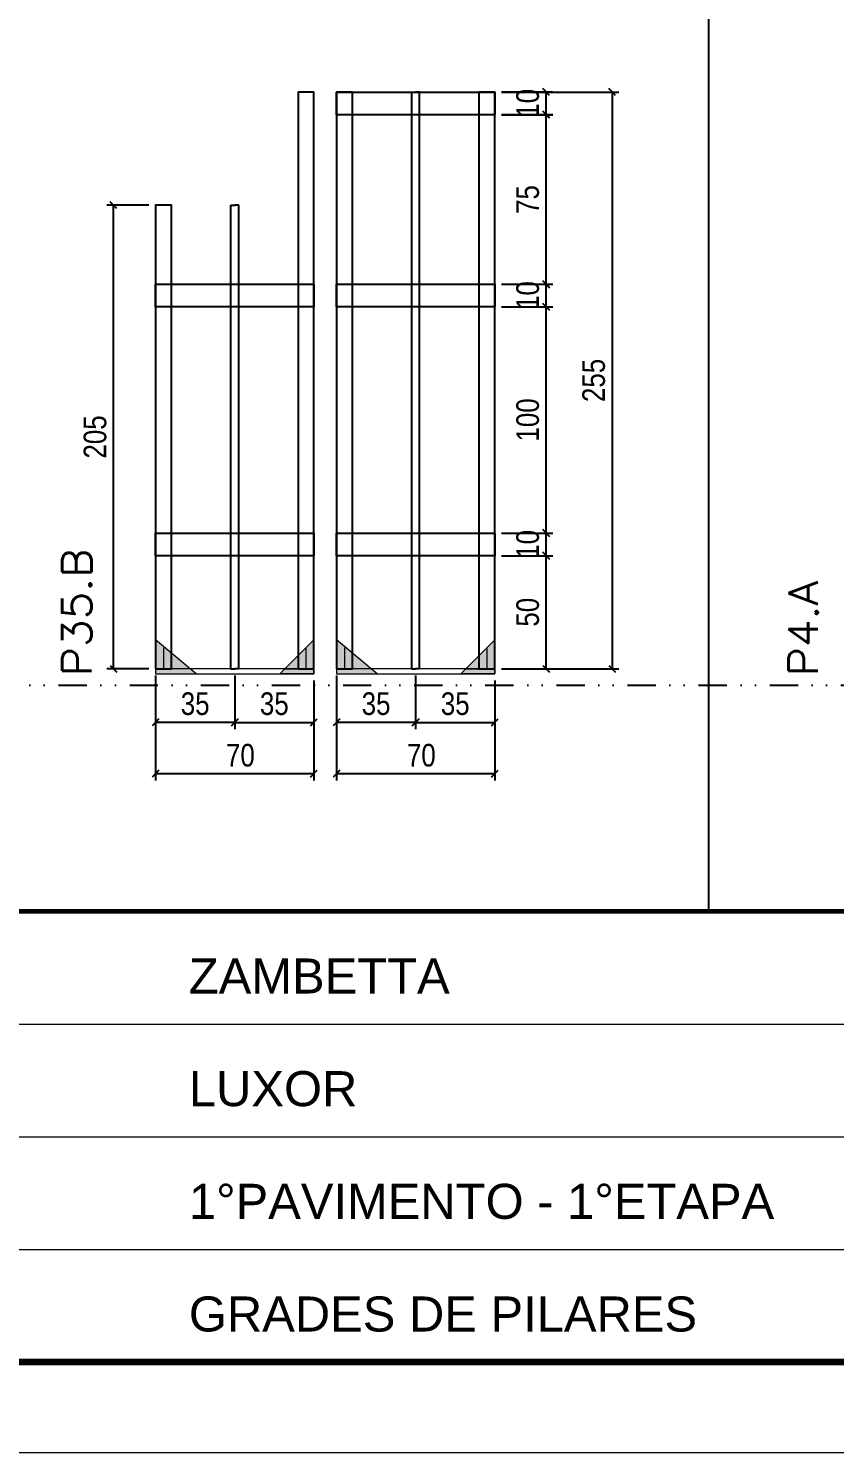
# Model space of a CAD drawing. Extents: x 14400 to 20667, y -21631 to 6985.
# Drawn here: x 16640 to 16996, y 4786 to 5416 of the extents above; entities that cross this region are included whole.
import ezdxf

# ---------------------------------------------------------------- set-up
doc = ezdxf.new("R2010")
doc.units = 0
for name, pattern in [('CONTINUO', [0]), ('DASHED', [0.75, 0.5, -0.25]), ('DIVIDE2', [0.625, 0.25, -0.125, 0, -0.125, 0, -0.125]), ('HIDDEN', [0.375, 0.25, -0.125])]:
    doc.linetypes.add(name, pattern=pattern)
for name, color, linetype in [('COTA', 241, 'Continuous'), ('Nível', 160, 'Continuous'), ('SARR_2.2x10', 60, 'Continuous'), ('SARR_3.5x7', 81, 'Continuous'), ('SARR_7x7', 40, 'Continuous')]:
    doc.layers.add(name, color=color, linetype=linetype)
for name, color, linetype, lineweight in [('Folhas', 255, 'Continuous', 9), ('Madeira', 126, 'Continuous', 18), ('Sarr 2.2x7', 40, 'Continuous', 9), ('SARRAFO DE PRESSAO', 251, 'DASHED', 9), ('Texto Seção', 7, 'Continuous', 15)]:
    doc.layers.add(name, color=color, linetype=linetype, lineweight=lineweight)
doc.styles.add('ARIAL', font='arial.ttf')
doc.styles.add('COTA TECNICA', font='techl___.ttf', dxfattribs={"height": 10})
doc.styles.add('REGUA-120', font='ROMANS.shx', dxfattribs={"height": 15})
doc.dimstyles.new('PAINEL', dxfattribs={"dimtxt": 10, "dimasz": 3, "dimexe": 3, "dimexo": 3, "dimgap": 3, "dimtad": 1, "dimdec": 1, "dimzin": 12, "dimdsep": 46, "dimtxsty": 'COTA TECNICA', "dimblk1": 'OBLIQUE', "dimblk2": 'OBLIQUE', "dimsah": 1, "dimcen": 0.9, "dimclrd": 4, "dimclre": 4, "dimclrt": 240, "dimadec": 1, "dimazin": 3, "dimtfac": 1, "dimtdec": 1, "dimtmove": 0, "dimatfit": 3, "dimfxl": 1, "dimtolj": 1, "dimtzin": 12, "dimarcsym": 0})

# ---------------------------------------------------------------- blocks, each defined once
blk = doc.blocks.new('9999999999')
at = {"color": 30, "linetype": 'CONTINUO'}
for p, q in [((98564.56, 34379.64), (99583.98, 34379.64)), ((98564.56, 34329.83), (99487.98, 34329.83)), ((98564.56, 34280.02), (99487.98, 34280.02))]:
    blk.add_line(p, q, dxfattribs=at)
at = {"color": 30, "linetype": 'CONTINUO', "const_width": 2}
blk.add_lwpolyline([(99583.98, 34230.21), (99583.98, 34414.45, 0.414214), (99568.98, 34429.45), (98228.98, 34429.45, 0.414214), (98213.98, 34414.45), (98213.98, 34245.21, 0.414214), (98228.98, 34230.21), (99583.98, 34230.21)], format="xyb", dxfattribs=at)
at = {"layer": 'Folhas'}
blk.add_lwpolyline([(98138.98, 34190.21), (99623.98, 34190.21), (99623.98, 35240.21), (98138.98, 35240.21)], close=True, dxfattribs=at)
at = {"layer": 'Folhas', "color": 30, "const_width": 3}
blk.add_lwpolyline([(98213.98, 34230.21), (99583.98, 34230.21), (99583.98, 35200.21), (98213.98, 35200.21)], close=True, dxfattribs=at)
at = {"color": 7, "linetype": 'Continuous', "ltscale": 5, "style": 'ARIAL'}
for s, height, p in [('ZAMBETTA', 15.483, (98837.68, 34393.13)), ('LUXOR', 15.483, (98837.68, 34343.32)), ('1°PAVIMENTO - 1°ETAPA', 15.4829, (98837.68, 34293.51)), ('GRADES DE PILARES', 15.4829, (98837.68, 34243.7))]:
    blk.add_text(s, height=height, dxfattribs=at).set_placement(p)
blk = doc.blocks.new('_Oblique')
at = {"color": 0, "linetype": 'ByBlock', "lineweight": -2}
blk.add_line((-0.5, -0.5), (0.5, 0.5), dxfattribs=at)
blk = doc.blocks.new('*D627')
at = {"layer": 'COTA', "color": 4, "lineweight": -2, "transparency": 16777216}
for p, q in [((16845.97, 5127.44), (16845.97, 5083.26)), ((16775.97, 5114.44), (16775.97, 5083.26)), ((16845.97, 5086.26), (16775.97, 5086.26))]:
    blk.add_line(p, q, dxfattribs=at)
at = {"layer": 'Defpoints', "color": 0, "transparency": 16777216}
for p in [(16845.97, 5130.44), (16775.97, 5117.44), (16775.97, 5086.26)]:
    blk.add_point(p, dxfattribs=at)
at = {"layer": 'COTA', "color": 4, "lineweight": -2, "transparency": 16777216, "xscale": 3, "yscale": 3, "zscale": 3, "rotation": 180}
blk.add_blockref('_Oblique', (16775.97, 5086.26), dxfattribs=at)
at = {"layer": 'COTA', "color": 4, "lineweight": -2, "transparency": 16777216, "xscale": 3, "yscale": 3, "zscale": 3}
blk.add_blockref('_Oblique', (16845.97, 5086.26), dxfattribs=at)
at = {"layer": 'COTA', "color": 240, "transparency": 16777216, "insert": (16813.47, 5094.36), "char_height": 10, "attachment_point": 5, "style": 'COTA TECNICA'}
blk.add_mtext('\\A1;70', dxfattribs=at)
blk = doc.blocks.new('*D628')
at = {"layer": 'COTA', "color": 4, "lineweight": -2, "transparency": 16777216}
for p, q in [((16848.97, 5182.64), (16871.67, 5182.64)), ((16868.67, 5132.64), (16868.67, 5182.64)), ((16848.97, 5132.64), (16871.67, 5132.64))]:
    blk.add_line(p, q, dxfattribs=at)
at = {"layer": 'Defpoints', "color": 0, "transparency": 16777216}
for p in [(16845.97, 5182.64), (16868.67, 5182.64), (16845.97, 5132.64)]:
    blk.add_point(p, dxfattribs=at)
at = {"layer": 'COTA', "color": 4, "lineweight": -2, "transparency": 16777216, "xscale": 3, "yscale": 3, "zscale": 3}
for p, rotation in [((16868.67, 5182.64), 90), ((16868.67, 5132.64), 270)]:
    blk.add_blockref('_Oblique', p, dxfattribs=dict(at, rotation=rotation))
at = {"layer": 'COTA', "color": 240, "transparency": 16777216, "insert": (16860.56, 5157.64), "char_height": 10, "attachment_point": 5, "rotation": 90, "style": 'COTA TECNICA'}
blk.add_mtext('\\A1;50', dxfattribs=at)
blk = doc.blocks.new('*D629')
at = {"layer": 'COTA', "color": 4, "lineweight": -2, "transparency": 16777216}
for p, q in [((16848.97, 5192.64), (16871.67, 5192.64)), ((16868.67, 5182.64), (16868.67, 5192.64)), ((16848.97, 5182.64), (16871.67, 5182.64))]:
    blk.add_line(p, q, dxfattribs=at)
at = {"layer": 'Defpoints', "color": 0, "transparency": 16777216}
for p in [(16845.97, 5192.64), (16868.67, 5192.64), (16845.97, 5182.64)]:
    blk.add_point(p, dxfattribs=at)
at = {"layer": 'COTA', "color": 4, "lineweight": -2, "transparency": 16777216, "xscale": 3, "yscale": 3, "zscale": 3}
for p, rotation in [((16868.67, 5192.64), 90), ((16868.67, 5182.64), 270)]:
    blk.add_blockref('_Oblique', p, dxfattribs=dict(at, rotation=rotation))
at = {"layer": 'COTA', "color": 240, "transparency": 16777216, "insert": (16860.56, 5187.64), "char_height": 10, "attachment_point": 5, "rotation": 90, "style": 'COTA TECNICA'}
blk.add_mtext('\\A1;10', dxfattribs=at)
blk = doc.blocks.new('*D630')
at = {"layer": 'COTA', "color": 4, "lineweight": -2, "transparency": 16777216}
for p, q in [((16848.97, 5292.64), (16871.67, 5292.64)), ((16868.67, 5192.64), (16868.67, 5292.64)), ((16848.97, 5192.64), (16871.67, 5192.64))]:
    blk.add_line(p, q, dxfattribs=at)
at = {"layer": 'Defpoints', "color": 0, "transparency": 16777216}
for p in [(16845.97, 5292.64), (16868.67, 5292.64), (16845.97, 5192.64)]:
    blk.add_point(p, dxfattribs=at)
at = {"layer": 'COTA', "color": 4, "lineweight": -2, "transparency": 16777216, "xscale": 3, "yscale": 3, "zscale": 3}
for p, rotation in [((16868.67, 5292.64), 90), ((16868.67, 5192.64), 270)]:
    blk.add_blockref('_Oblique', p, dxfattribs=dict(at, rotation=rotation))
at = {"layer": 'COTA', "color": 240, "transparency": 16777216, "insert": (16860.56, 5242.64), "char_height": 10, "attachment_point": 5, "rotation": 90, "style": 'COTA TECNICA'}
blk.add_mtext('\\A1;100', dxfattribs=at)
blk = doc.blocks.new('*D631')
at = {"layer": 'COTA', "color": 4, "lineweight": -2, "transparency": 16777216}
for p, q in [((16848.97, 5302.64), (16871.67, 5302.64)), ((16868.67, 5292.64), (16868.67, 5302.64)), ((16848.97, 5292.64), (16871.67, 5292.64))]:
    blk.add_line(p, q, dxfattribs=at)
at = {"layer": 'Defpoints', "color": 0, "transparency": 16777216}
for p in [(16845.97, 5302.64), (16868.67, 5302.64), (16845.97, 5292.64)]:
    blk.add_point(p, dxfattribs=at)
at = {"layer": 'COTA', "color": 4, "lineweight": -2, "transparency": 16777216, "xscale": 3, "yscale": 3, "zscale": 3}
for p, rotation in [((16868.67, 5302.64), 90), ((16868.67, 5292.64), 270)]:
    blk.add_blockref('_Oblique', p, dxfattribs=dict(at, rotation=rotation))
at = {"layer": 'COTA', "color": 240, "transparency": 16777216, "insert": (16860.56, 5297.64), "char_height": 10, "attachment_point": 5, "rotation": 90, "style": 'COTA TECNICA'}
blk.add_mtext('\\A1;10', dxfattribs=at)
blk = doc.blocks.new('*D632')
at = {"layer": 'COTA', "color": 4, "lineweight": -2, "transparency": 16777216}
for p, q in [((16765.97, 5127.44), (16765.97, 5083.26)), ((16695.97, 5114.44), (16695.97, 5083.26)), ((16765.97, 5086.26), (16695.97, 5086.26))]:
    blk.add_line(p, q, dxfattribs=at)
at = {"layer": 'Defpoints', "color": 0, "transparency": 16777216}
for p in [(16765.97, 5130.44), (16695.97, 5117.44), (16695.97, 5086.26)]:
    blk.add_point(p, dxfattribs=at)
at = {"layer": 'COTA', "color": 4, "lineweight": -2, "transparency": 16777216, "xscale": 3, "yscale": 3, "zscale": 3, "rotation": 180}
blk.add_blockref('_Oblique', (16695.97, 5086.26), dxfattribs=at)
at = {"layer": 'COTA', "color": 4, "lineweight": -2, "transparency": 16777216, "xscale": 3, "yscale": 3, "zscale": 3}
blk.add_blockref('_Oblique', (16765.97, 5086.26), dxfattribs=at)
at = {"layer": 'COTA', "color": 240, "transparency": 16777216, "insert": (16733.47, 5094.36), "char_height": 10, "attachment_point": 5, "style": 'COTA TECNICA'}
blk.add_mtext('\\A1;70', dxfattribs=at)
blk = doc.blocks.new('*D633')
at = {"layer": 'COTA', "color": 4, "lineweight": -2, "transparency": 16777216}
for p, q in [((16695.97, 5129.64), (16695.97, 5105.94)), ((16730.97, 5129.64), (16730.97, 5105.94)), ((16730.97, 5108.94), (16695.97, 5108.94))]:
    blk.add_line(p, q, dxfattribs=at)
at = {"layer": 'Defpoints', "color": 0, "transparency": 16777216}
for p in [(16695.97, 5132.64), (16730.97, 5132.64), (16695.97, 5108.94)]:
    blk.add_point(p, dxfattribs=at)
at = {"layer": 'COTA', "color": 4, "lineweight": -2, "transparency": 16777216, "xscale": 3, "yscale": 3, "zscale": 3, "rotation": 180}
blk.add_blockref('_Oblique', (16695.97, 5108.94), dxfattribs=at)
at = {"layer": 'COTA', "color": 4, "lineweight": -2, "transparency": 16777216, "xscale": 3, "yscale": 3, "zscale": 3}
blk.add_blockref('_Oblique', (16730.97, 5108.94), dxfattribs=at)
at = {"layer": 'COTA', "color": 240, "transparency": 16777216, "insert": (16713.47, 5117.15), "char_height": 10, "attachment_point": 5, "style": 'COTA TECNICA'}
blk.add_mtext('\\A1;35', dxfattribs=at)
blk = doc.blocks.new('*D634')
at = {"layer": 'COTA', "color": 4, "lineweight": -2, "transparency": 16777216}
for p, q in [((16775.97, 5129.64), (16775.97, 5105.94)), ((16810.97, 5129.64), (16810.97, 5105.94)), ((16810.97, 5108.94), (16775.97, 5108.94))]:
    blk.add_line(p, q, dxfattribs=at)
at = {"layer": 'Defpoints', "color": 0, "transparency": 16777216}
for p in [(16775.97, 5132.64), (16810.97, 5132.64), (16775.97, 5108.94)]:
    blk.add_point(p, dxfattribs=at)
at = {"layer": 'COTA', "color": 4, "lineweight": -2, "transparency": 16777216, "xscale": 3, "yscale": 3, "zscale": 3, "rotation": 180}
blk.add_blockref('_Oblique', (16775.97, 5108.94), dxfattribs=at)
at = {"layer": 'COTA', "color": 4, "lineweight": -2, "transparency": 16777216, "xscale": 3, "yscale": 3, "zscale": 3}
blk.add_blockref('_Oblique', (16810.97, 5108.94), dxfattribs=at)
at = {"layer": 'COTA', "color": 240, "transparency": 16777216, "insert": (16793.47, 5117.15), "char_height": 10, "attachment_point": 5, "style": 'COTA TECNICA'}
blk.add_mtext('\\A1;35', dxfattribs=at)
blk = doc.blocks.new('*D635')
at = {"layer": 'COTA', "color": 4, "lineweight": -2, "transparency": 16777216}
for p, q in [((16730.97, 5129.64), (16730.97, 5105.94)), ((16765.97, 5127.44), (16765.97, 5105.94)), ((16730.97, 5108.94), (16765.97, 5108.94))]:
    blk.add_line(p, q, dxfattribs=at)
at = {"layer": 'Defpoints', "color": 0, "transparency": 16777216}
for p in [(16730.97, 5132.64), (16765.97, 5130.44), (16765.97, 5108.94)]:
    blk.add_point(p, dxfattribs=at)
at = {"layer": 'COTA', "color": 4, "lineweight": -2, "transparency": 16777216, "xscale": 3, "yscale": 3, "zscale": 3, "rotation": 180}
blk.add_blockref('_Oblique', (16730.97, 5108.94), dxfattribs=at)
at = {"layer": 'COTA', "color": 4, "lineweight": -2, "transparency": 16777216, "xscale": 3, "yscale": 3, "zscale": 3}
blk.add_blockref('_Oblique', (16765.97, 5108.94), dxfattribs=at)
at = {"layer": 'COTA', "color": 240, "transparency": 16777216, "insert": (16748.47, 5117.15), "char_height": 10, "attachment_point": 5, "style": 'COTA TECNICA'}
blk.add_mtext('\\A1;35', dxfattribs=at)
blk = doc.blocks.new('*D636')
at = {"layer": 'COTA', "color": 4, "lineweight": -2, "transparency": 16777216}
for p, q in [((16810.97, 5129.64), (16810.97, 5105.94)), ((16845.97, 5127.44), (16845.97, 5105.94)), ((16810.97, 5108.94), (16845.97, 5108.94))]:
    blk.add_line(p, q, dxfattribs=at)
at = {"layer": 'Defpoints', "color": 0, "transparency": 16777216}
for p in [(16810.97, 5132.64), (16845.97, 5130.44), (16845.97, 5108.94)]:
    blk.add_point(p, dxfattribs=at)
at = {"layer": 'COTA', "color": 4, "lineweight": -2, "transparency": 16777216, "xscale": 3, "yscale": 3, "zscale": 3, "rotation": 180}
blk.add_blockref('_Oblique', (16810.97, 5108.94), dxfattribs=at)
at = {"layer": 'COTA', "color": 4, "lineweight": -2, "transparency": 16777216, "xscale": 3, "yscale": 3, "zscale": 3}
blk.add_blockref('_Oblique', (16845.97, 5108.94), dxfattribs=at)
at = {"layer": 'COTA', "color": 240, "transparency": 16777216, "insert": (16828.47, 5117.15), "char_height": 10, "attachment_point": 5, "style": 'COTA TECNICA'}
blk.add_mtext('\\A1;35', dxfattribs=at)
blk = doc.blocks.new('*D637')
at = {"layer": 'COTA', "color": 4, "lineweight": -2, "transparency": 16777216}
for p, q in [((16848.97, 5377.6), (16871.67, 5377.6)), ((16868.67, 5302.6), (16868.67, 5377.6)), ((16848.97, 5302.6), (16871.67, 5302.6))]:
    blk.add_line(p, q, dxfattribs=at)
at = {"layer": 'Defpoints', "color": 0, "transparency": 16777216}
for p in [(16845.97, 5377.6), (16868.67, 5377.6), (16845.97, 5302.6)]:
    blk.add_point(p, dxfattribs=at)
at = {"layer": 'COTA', "color": 4, "lineweight": -2, "transparency": 16777216, "xscale": 3, "yscale": 3, "zscale": 3}
for p, rotation in [((16868.67, 5377.6), 90), ((16868.67, 5302.6), 270)]:
    blk.add_blockref('_Oblique', p, dxfattribs=dict(at, rotation=rotation))
at = {"layer": 'COTA', "color": 240, "transparency": 16777216, "insert": (16860.56, 5340.1), "char_height": 10, "attachment_point": 5, "rotation": 90, "style": 'COTA TECNICA'}
blk.add_mtext('\\A1;75', dxfattribs=at)
blk = doc.blocks.new('*D638')
at = {"layer": 'COTA', "color": 4, "lineweight": -2, "transparency": 16777216}
for p, q in [((16848.97, 5387.6), (16900.85, 5387.6)), ((16897.85, 5387.6), (16897.85, 5132.64)), ((16848.97, 5132.64), (16900.85, 5132.64))]:
    blk.add_line(p, q, dxfattribs=at)
at = {"layer": 'Defpoints', "color": 0, "transparency": 16777216}
for p in [(16845.97, 5387.6), (16845.97, 5132.64), (16897.85, 5132.64)]:
    blk.add_point(p, dxfattribs=at)
at = {"layer": 'COTA', "color": 4, "lineweight": -2, "transparency": 16777216, "xscale": 3, "yscale": 3, "zscale": 3}
for p, rotation in [((16897.85, 5387.6), 90), ((16897.85, 5132.64), 270)]:
    blk.add_blockref('_Oblique', p, dxfattribs=dict(at, rotation=rotation))
at = {"layer": 'COTA', "color": 240, "transparency": 16777216, "insert": (16889.74, 5260.12), "char_height": 10, "attachment_point": 5, "rotation": 90, "style": 'COTA TECNICA'}
blk.add_mtext('\\A1;255', dxfattribs=at)
blk = doc.blocks.new('*D639')
at = {"layer": 'COTA', "color": 4, "lineweight": -2, "transparency": 16777216}
for p, q in [((16692.97, 5337.6), (16674.34, 5337.6)), ((16677.34, 5132.64), (16677.34, 5337.6)), ((16692.97, 5132.64), (16674.34, 5132.64))]:
    blk.add_line(p, q, dxfattribs=at)
at = {"layer": 'Defpoints', "color": 0, "transparency": 16777216}
for p in [(16677.34, 5337.6), (16695.97, 5337.6), (16695.97, 5132.64)]:
    blk.add_point(p, dxfattribs=at)
at = {"layer": 'COTA', "color": 4, "lineweight": -2, "transparency": 16777216, "xscale": 3, "yscale": 3, "zscale": 3}
for p, rotation in [((16677.34, 5337.6), 90), ((16677.34, 5132.64), 270)]:
    blk.add_blockref('_Oblique', p, dxfattribs=dict(at, rotation=rotation))
at = {"layer": 'COTA', "color": 240, "transparency": 16777216, "insert": (16669.23, 5235.12), "char_height": 10, "attachment_point": 5, "rotation": 90, "style": 'COTA TECNICA'}
blk.add_mtext('\\A1;205', dxfattribs=at)
blk = doc.blocks.new('*D640')
at = {"layer": 'COTA', "color": 4, "lineweight": -2, "transparency": 16777216}
for p, q in [((16848.97, 5387.64), (16871.67, 5387.64)), ((16868.67, 5377.64), (16868.67, 5387.64)), ((16848.97, 5377.64), (16871.67, 5377.64))]:
    blk.add_line(p, q, dxfattribs=at)
at = {"layer": 'Defpoints', "color": 0, "transparency": 16777216}
for p in [(16845.97, 5387.64), (16868.67, 5387.64), (16845.97, 5377.64)]:
    blk.add_point(p, dxfattribs=at)
at = {"layer": 'COTA', "color": 4, "lineweight": -2, "transparency": 16777216, "xscale": 3, "yscale": 3, "zscale": 3}
for p, rotation in [((16868.67, 5387.64), 90), ((16868.67, 5377.64), 270)]:
    blk.add_blockref('_Oblique', p, dxfattribs=dict(at, rotation=rotation))
at = {"layer": 'COTA', "color": 240, "transparency": 16777216, "insert": (16860.56, 5382.64), "char_height": 10, "attachment_point": 5, "rotation": 90, "style": 'COTA TECNICA'}
blk.add_mtext('\\A1;10', dxfattribs=at)

msp = doc.modelspace()

# ---------------------------------------------------------------- hatches: boundary and pattern name
at = {"layer": 'Madeira'}
h = msp.add_hatch(color=252, dxfattribs=at)
h.dxf.hatch_style = 2
h.paths.add_polyline_path([(16695.97, 5145.44), (16695.97, 5130.44), (16713.97, 5130.44)])
h = msp.add_hatch(color=252, dxfattribs=at)
h.dxf.hatch_style = 2
h.paths.add_polyline_path([(16765.97, 5145.44), (16765.97, 5130.44), (16750.97, 5130.44)])
h = msp.add_hatch(color=252, dxfattribs=at)
h.dxf.hatch_style = 2
h.paths.add_polyline_path([(16775.97, 5145.44), (16775.97, 5130.44), (16793.97, 5130.44)])
h = msp.add_hatch(color=252, dxfattribs=at)
h.dxf.hatch_style = 2
h.paths.add_polyline_path([(16845.97, 5145.44), (16845.97, 5130.44), (16830.97, 5130.44)])

# ---------------------------------------------------------------- linework, layer by layer
at = {"layer": 'COTA'}
msp.add_line((16940.52, 5796.15), (16940.52, 5025.4), dxfattribs=at)
at = {"layer": 'Madeira', "color": 1, "linetype": 'HIDDEN'}
for p, q in [((16699.47, 5141.94), (16699.47, 5132.64)), ((16699.47, 5141.94), (16699.47, 5132.64)), ((16702.97, 5138.43), (16702.97, 5132.64)), ((16762.47, 5141.94), (16762.47, 5132.64)), ((16762.47, 5141.94), (16762.47, 5132.64)), ((16779.47, 5141.94), (16779.47, 5132.64)), ((16779.47, 5141.94), (16779.47, 5132.64)), ((16782.97, 5138.43), (16782.97, 5132.64)), ((16842.47, 5141.94), (16842.47, 5132.64)), ((16842.47, 5141.94), (16842.47, 5132.64)), ((16705.8, 5132.64), (16695.97, 5132.64)), ((16705.8, 5132.64), (16695.97, 5132.64)), ((16711.77, 5132.64), (16695.97, 5132.64)), ((16753.17, 5132.64), (16765.97, 5132.64)), ((16756.13, 5132.64), (16765.97, 5132.64)), ((16756.13, 5132.64), (16765.97, 5132.64)), ((16785.8, 5132.64), (16775.97, 5132.64)), ((16785.8, 5132.64), (16775.97, 5132.64)), ((16791.77, 5132.64), (16775.97, 5132.64)), ((16833.17, 5132.64), (16845.97, 5132.64)), ((16836.13, 5132.64), (16845.97, 5132.64)), ((16836.13, 5132.64), (16845.97, 5132.64))]:
    msp.add_line(p, q, dxfattribs=at)
at = {"layer": 'Madeira'}
for p, q in [((16695.97, 5132.64), (16695.97, 5130.44)), ((16695.97, 5132.64), (16695.97, 5130.44)), ((16695.97, 5132.64), (16695.97, 5130.44)), ((16775.97, 5132.64), (16775.97, 5130.44)), ((16775.97, 5132.64), (16775.97, 5130.44)), ((16775.97, 5132.64), (16775.97, 5130.44))]:
    msp.add_line(p, q, dxfattribs=at)
at = {"layer": 'Madeira', "color": 0}
for points in [[(16695.97, 5145.44), (16695.97, 5130.44), (16713.97, 5130.44), (16695.97, 5145.44)], [(16765.97, 5145.44), (16765.97, 5130.44), (16750.97, 5130.44), (16765.97, 5145.44)], [(16775.97, 5145.44), (16775.97, 5130.44), (16793.97, 5130.44), (16775.97, 5145.44)], [(16845.97, 5145.44), (16845.97, 5130.44), (16830.97, 5130.44), (16845.97, 5145.44)]]:
    msp.add_lwpolyline(points, dxfattribs=at)
at = {"layer": 'Nível', "color": 4, "linetype": 'DIVIDE2', "ltscale": 50}
msp.add_line((16086.97, 5125.44), (17456.97, 5125.44), dxfattribs=at)
at = {"layer": 'Sarr 2.2x7'}
for points in [[(16765.97, 5132.64), (16695.97, 5132.64), (16695.97, 5130.44), (16765.97, 5130.44)], [(16845.97, 5132.64), (16775.97, 5132.64), (16775.97, 5130.44), (16845.97, 5130.44)]]:
    msp.add_lwpolyline(points, close=True, dxfattribs=at)
at = {"layer": 'SARR_2.2x10'}
for points in [[(16775.97, 5387.6), (16845.97, 5387.6), (16845.97, 5377.6), (16775.97, 5377.6)], [(16695.97, 5302.6), (16765.97, 5302.6), (16765.97, 5292.6), (16695.97, 5292.6)], [(16775.97, 5302.6), (16845.97, 5302.6), (16845.97, 5292.6), (16775.97, 5292.6)], [(16695.97, 5192.6), (16765.97, 5192.6), (16765.97, 5182.6), (16695.97, 5182.6)], [(16775.97, 5192.6), (16845.97, 5192.6), (16845.97, 5182.6), (16775.97, 5182.6)]]:
    msp.add_lwpolyline(points, close=True, dxfattribs=at)
at = {"layer": 'SARR_3.5x7'}
for p, q in [((16809.22, 5132.64), (16809.22, 5387.6)), ((16809.22, 5387.6), (16810.97, 5387.6)), ((16812.72, 5387.6), (16810.97, 5387.6)), ((16812.72, 5132.64), (16812.72, 5387.6)), ((16729.22, 5132.64), (16729.22, 5337.6)), ((16729.22, 5337.6), (16730.97, 5337.6)), ((16732.72, 5337.6), (16730.97, 5337.6)), ((16732.72, 5132.64), (16732.72, 5337.6)), ((16729.22, 5132.64), (16730.97, 5132.64)), ((16732.72, 5132.64), (16730.97, 5132.64)), ((16809.22, 5132.64), (16810.97, 5132.64)), ((16812.72, 5132.64), (16810.97, 5132.64))]:
    msp.add_line(p, q, dxfattribs=at)
at = {"layer": 'SARR_7x7'}
for points in [[(16758.97, 5132.64), (16765.97, 5132.64), (16765.97, 5387.6), (16758.97, 5387.6)], [(16775.97, 5132.64), (16782.97, 5132.64), (16782.97, 5387.6), (16775.97, 5387.6)], [(16838.97, 5132.64), (16845.97, 5132.64), (16845.97, 5387.6), (16838.97, 5387.6)], [(16695.97, 5132.64), (16702.97, 5132.64), (16702.97, 5337.6), (16695.97, 5337.6)]]:
    msp.add_lwpolyline(points, close=True, dxfattribs=at)

# ---------------------------------------------------------------- block references
at = {"layer": 'SARRAFO DE PRESSAO', "color": 6, "linetype": 'ByBlock'}
msp.add_blockref('9999999999', (-82127.01, -29404.05), dxfattribs=at)

# ---------------------------------------------------------------- texts
at = {"layer": 'Texto Seção', "style": 'REGUA-120', "width": 1.1}
for s, p in [('P35.B', (16667.6, 5129.32)), ('P4.A', (16988.88, 5129.32))]:
    msp.add_text(s, height=13, rotation=90, dxfattribs=at).set_placement(p)

# ---------------------------------------------------------------- dimensions: what is measured, and where the dimension line sits
at = {"layer": 'COTA'}
for base, p1, p2, angle, picture, middle in [((16868.67, 5387.64), (16845.97, 5377.64), (16845.97, 5387.64), 90, '*D640', (16868.67, 5382.64)), ((16868.67, 5302.64), (16845.97, 5292.64), (16845.97, 5302.64), 90, '*D631', (16868.67, 5297.64)), ((16868.67, 5192.64), (16845.97, 5182.64), (16845.97, 5192.64), 90, '*D629', (16868.67, 5187.64)), ((16695.97, 5086.26), (16765.97, 5130.44), (16695.97, 5117.44), 180, '*D632', (16733.47, 5086.26)), ((16775.97, 5086.26), (16845.97, 5130.44), (16775.97, 5117.44), 180, '*D627', (16813.47, 5086.26))]:
    dim = msp.add_linear_dim(base=base, p1=p1, p2=p2, angle=angle, dimstyle='PAINEL', override={"dimtmove": 1}, dxfattribs=at)
    dim.commit()
    dim.dimension.update_dxf_attribs({"geometry": picture, "text_midpoint": middle, "dimtype": 160})
for base, p1, p2, picture, middle in [((16897.85, 5132.64), (16845.97, 5387.6), (16845.97, 5132.64), '*D638', (16889.74, 5260.12)), ((16868.67, 5377.6), (16845.97, 5302.6), (16845.97, 5377.6), '*D637', (16860.56, 5340.1)), ((16677.34, 5337.6), (16695.97, 5132.64), (16695.97, 5337.6), '*D639', (16669.23, 5235.12))]:
    dim = msp.add_linear_dim(base=base, p1=p1, p2=p2, angle=90, dimstyle='PAINEL', dxfattribs=at)
    dim.commit()
    dim.dimension.update_dxf_attribs({"geometry": picture, "text_midpoint": middle})
for base, p1, p2, angle, picture, middle in [((16868.67, 5292.64), (16845.97, 5192.64), (16845.97, 5292.64), 90, '*D630', (16860.56, 5242.64)), ((16868.67, 5182.64), (16845.97, 5132.64), (16845.97, 5182.64), 90, '*D628', (16860.56, 5157.64)), ((16695.97, 5108.94), (16730.97, 5132.64), (16695.97, 5132.64), 180, '*D633', (16713.47, 5117.15)), ((16775.97, 5108.94), (16810.97, 5132.64), (16775.97, 5132.64), 180, '*D634', (16793.47, 5117.15))]:
    dim = msp.add_linear_dim(base=base, p1=p1, p2=p2, angle=angle, dimstyle='PAINEL', override={"dimtmove": 1}, dxfattribs=at)
    dim.commit()
    dim.dimension.update_dxf_attribs({"geometry": picture, "text_midpoint": middle})
for base, p1, p2, picture, middle in [((16765.97, 5108.94), (16730.97, 5132.64), (16765.97, 5130.44), '*D635', (16748.47, 5117.15)), ((16845.97, 5108.94), (16810.97, 5132.64), (16845.97, 5130.44), '*D636', (16828.47, 5117.15))]:
    dim = msp.add_linear_dim(base=base, p1=p1, p2=p2, dimstyle='PAINEL', dxfattribs=at)
    dim.commit()
    dim.dimension.update_dxf_attribs({"geometry": picture, "text_midpoint": middle})

doc.saveas('drawing.dxf')
